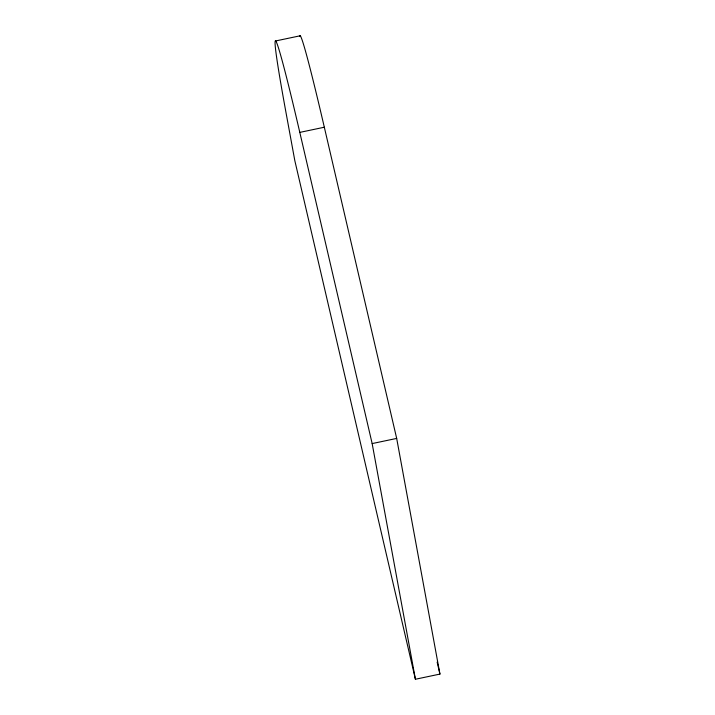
<?xml version="1.0" encoding="UTF-8"?>
<svg xmlns="http://www.w3.org/2000/svg" width="715" height="715" viewBox="0 0 715 715"><rect width="100%" height="100%" fill="white"/><g stroke="black" fill="none" stroke-linecap="round" stroke-linejoin="round"><path stroke-width="1.07" d="M275.82 40.916L300.345 35.75M299.8 132.391L324.324 127.225L396.682 438.42L439.94 674.084L415.415 679.25L294.812 160.598L286.161 113.462A286.474 6.694 78.1 0 1 299.8 132.391L372.157 443.577L415.415 679.25M372.157 443.577L396.682 438.42M437.151 662.126L439.94 674.084M299.585 36.402A286.474 6.694 78.1 0 1 324.324 127.225"/></g></svg>
